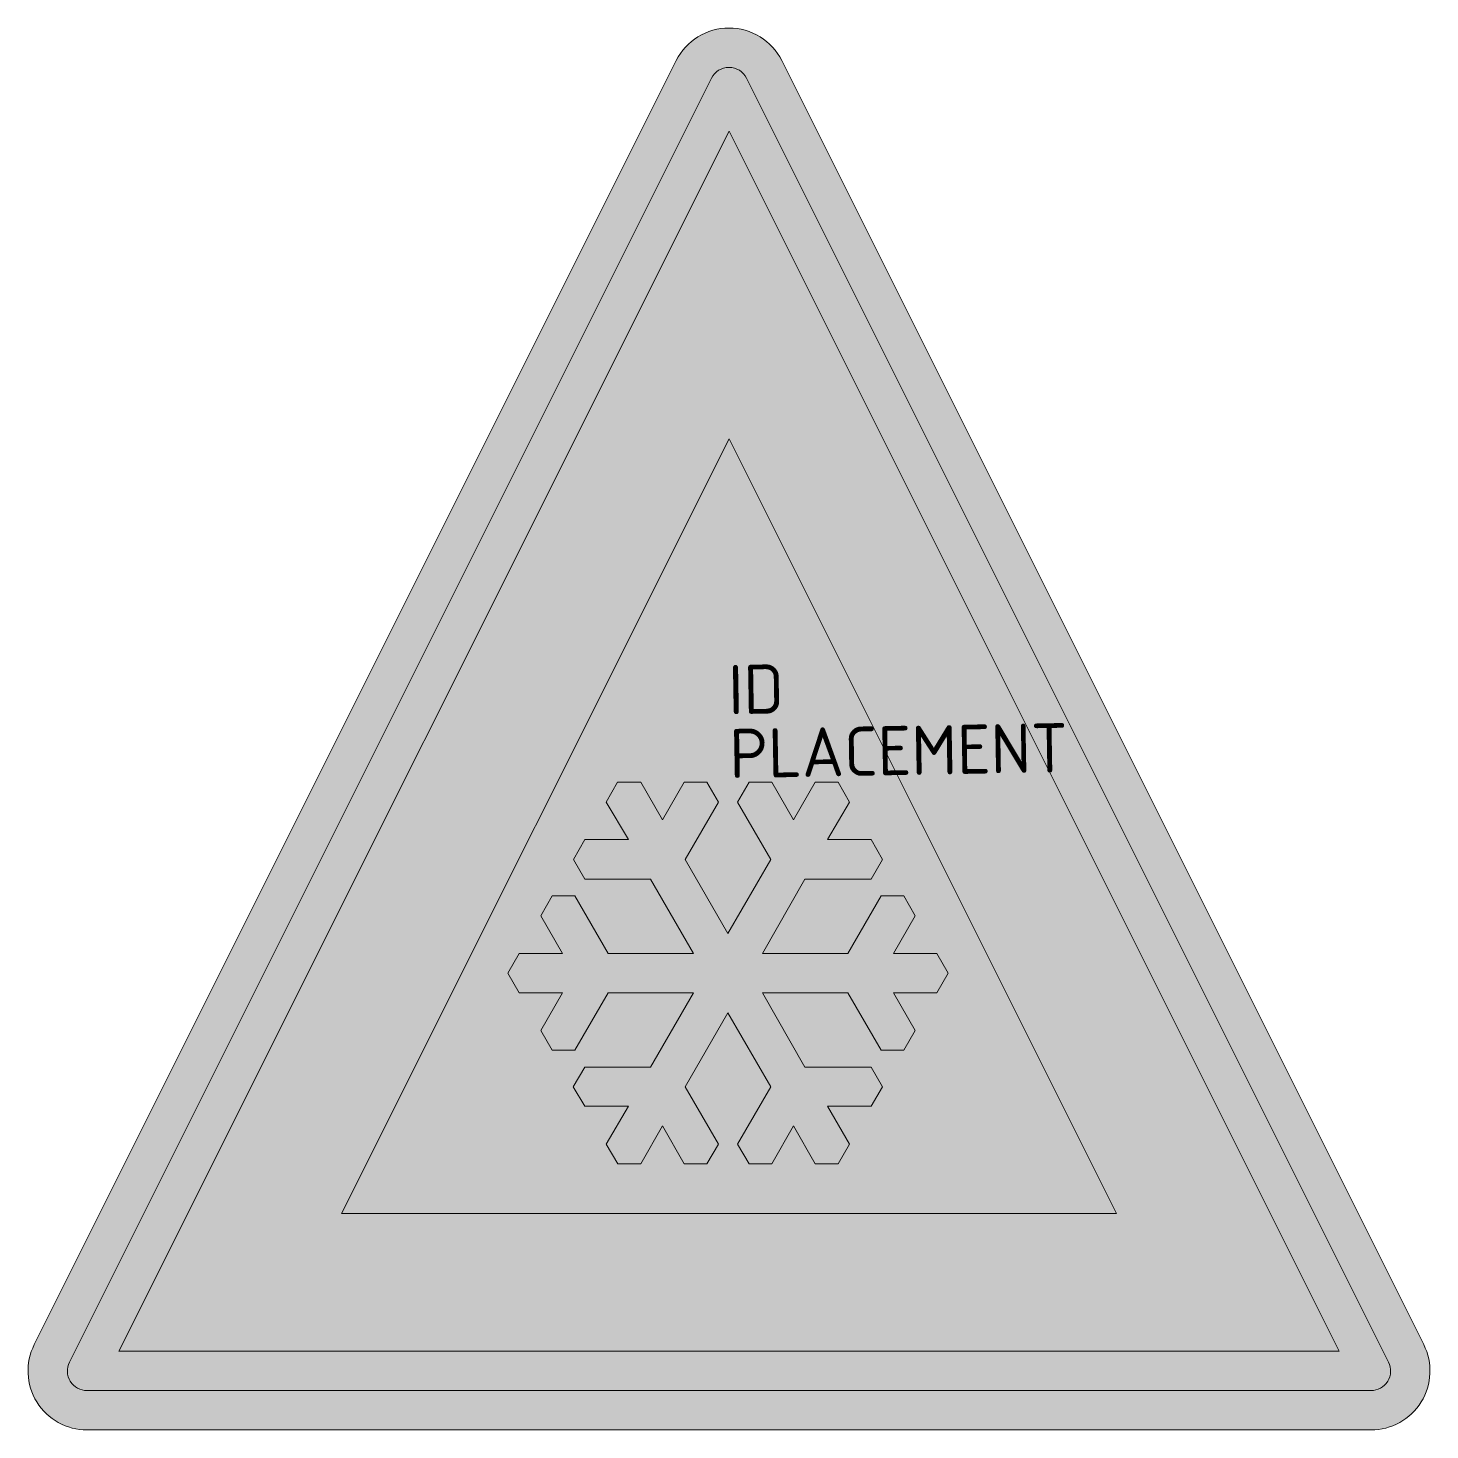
# Model space of a CAD drawing. Extents: x -3.56 to 3.56, y -3.56 to 3.56.
import ezdxf
from ezdxf.enums import TextEntityAlignment as Align

# ---------------------------------------------------------------- set-up
doc = ezdxf.new("R2010")
doc.units = 0
doc.styles.add('NLCS-ISO', font='NLCS-ISO.ttf', dxfattribs={"height": 0.25})

msp = doc.modelspace()

# ---------------------------------------------------------------- hatches: boundary and pattern name
at = {"true_color": 0xbb1e10}
h = msp.add_hatch(color=22, dxfattribs=at)
h.dxf.hatch_style = 1
h.paths.add_polyline_path([(0, -3.3646), (-3.2646, -3.3646, -0.557537), (-3.354, -3.2199), (-0.0894, 3.3093, -0.284079), (0, 3.3646), (0, 3.5646, 0.284079), (-0.2683, 3.3988), (-3.5329, -3.1304, 0.557537), (-3.2646, -3.5646), (0, -3.5646)])
h = msp.add_hatch(color=22, dxfattribs=at)
h.dxf.hatch_style = 1
h.paths.add_polyline_path([(3.5329, -3.1304), (0.2683, 3.3988, 0.284079), (0, 3.5646), (0, 3.3646, -0.284079), (0.0894, 3.3093), (3.354, -3.2199, -0.557537), (3.2646, -3.3646), (0, -3.3646), (0, -3.5646), (3.2646, -3.5646, 0.557537)])
at = {"true_color": 0xf1f0ea}
h = msp.add_hatch(color=7, dxfattribs=at)
h.dxf.hatch_style = 1
h.paths.add_polyline_path([(0, 3.041), (0, 3.3646, 0.284079), (-0.0894, 3.3093), (-3.354, -3.2199, 0.557537), (-3.2646, -3.3646), (0, -3.3646), (0, -3.1646), (-3.1028, -3.1646)])
h = msp.add_hatch(color=7, dxfattribs=at)
h.dxf.hatch_style = 1
h.paths.add_polyline_path([(0.0894, 3.3093, 0.284079), (0, 3.3646), (0, 3.041), (3.1028, -3.1646), (0, -3.1646), (0, -3.3646), (3.2646, -3.3646, 0.557537), (3.354, -3.2199)])
at = {"true_color": 0xbb1e10}
h = msp.add_hatch(color=22, dxfattribs=at)
h.dxf.hatch_style = 1
h.paths.add_polyline_path([(0, 3.041), (-3.1028, -3.1646), (0, -3.1646), (0, -2.4646), (-1.9702, -2.4646), (0, 1.4757)], flags=17)
h = msp.add_hatch(color=22, dxfattribs=at)
h.dxf.hatch_style = 1
h.paths.add_polyline_path([(0, 3.041), (0, 1.4757), (1.9702, -2.4646), (0, -2.4646), (0, -3.1646), (3.1028, -3.1646)], flags=17)
at = {"true_color": 0xf1f0ea}
h = msp.add_hatch(color=7, dxfattribs=at)
h.dxf.hatch_style = 1
h.paths.add_polyline_path([(0, 1.4757), (-1.9702, -2.4646), (1.9702, -2.4646)])
h.paths.add_polyline_path([(-0.899, -1.6337), (-0.9568, -1.5331), (-0.8461, -1.342), (-1.0674, -1.342), (-1.1253, -1.2414), (-1.0674, -1.1408), (-0.8461, -1.1408), (-0.9568, -0.9497), (-0.899, -0.8491), (-0.7833, -0.8491), (-0.6148, -1.1408), (-0.1798, -1.1408), (-0.3986, -0.7636), (-0.733, -0.7636), (-0.7908, -0.6631), (-0.733, -0.5625), (-0.5117, -0.5625), (-0.6249, -0.3714), (-0.567, -0.2708), (-0.4488, -0.2708), (-0.3382, -0.4619), (-0.2276, -0.2708), (-0.1119, -0.2708), (-0.0541, -0.3714), (-0.2225, -0.6631), (-0.0063, -1.0402), (0.2125, -0.6631), (0.044, -0.3714), (0.1018, -0.2708), (0.2175, -0.2708), (0.3282, -0.4619), (0.4388, -0.2708), (0.5545, -0.2708), (0.6123, -0.3714), (0.5017, -0.5625), (0.7229, -0.5625), (0.7808, -0.6631), (0.7229, -0.7636), (0.386, -0.7636), (0.1697, -1.1408), (0.6048, -1.1408), (0.7732, -0.8491), (0.8889, -0.8491), (0.9467, -0.9497), (0.8361, -1.1408), (1.0574, -1.1408), (1.1152, -1.2414), (1.0574, -1.342), (0.8361, -1.342), (0.9467, -1.5331), (0.8889, -1.6337), (0.7732, -1.6337), (0.6048, -1.342), (0.1697, -1.342), (0.386, -1.7192), (0.7229, -1.7192), (0.7808, -1.8198), (0.7229, -1.9178), (0.5017, -1.9178), (0.6123, -2.1114), (0.5545, -2.212), (0.4388, -2.212), (0.3282, -2.0184), (0.2175, -2.212), (0.1018, -2.212), (0.044, -2.1114), (0.2125, -1.8198), (-0.0063, -1.4426), (-0.2225, -1.8198), (-0.0541, -2.1114), (-0.1119, -2.212), (-0.2276, -2.212), (-0.3382, -2.0184), (-0.4488, -2.212), (-0.5645, -2.212), (-0.6249, -2.1114), (-0.5117, -1.9178), (-0.733, -1.9178), (-0.7933, -1.8198), (-0.733, -1.7192), (-0.3986, -1.7192), (-0.1798, -1.342), (-0.6148, -1.342), (-0.7833, -1.6337)], flags=16)
at = {"true_color": 0x2a292a}
h = msp.add_hatch(color=250, dxfattribs=at)
h.dxf.hatch_style = 1
h.paths.add_polyline_path([(1.0574, -1.1408), (0.8361, -1.1408), (0.9467, -0.9497), (0.8889, -0.8491), (0.7732, -0.8491), (0.6048, -1.1408), (0.1697, -1.1408), (0.386, -0.7636), (0.7229, -0.7636), (0.7808, -0.6631), (0.7229, -0.5625), (0.5017, -0.5625), (0.6123, -0.3714), (0.5545, -0.2708), (0.4388, -0.2708), (0.3282, -0.4619), (0.2175, -0.2708), (0.1018, -0.2708), (0.044, -0.3714), (0.2125, -0.6631), (-0.0063, -1.0402), (-0.2225, -0.6631), (-0.0541, -0.3714), (-0.1119, -0.2708), (-0.2276, -0.2708), (-0.3382, -0.4619), (-0.4488, -0.2708), (-0.567, -0.2708), (-0.6249, -0.3714), (-0.5117, -0.5625), (-0.733, -0.5625), (-0.7908, -0.6631), (-0.733, -0.7636), (-0.3986, -0.7636), (-0.1798, -1.1408), (-0.6148, -1.1408), (-0.7833, -0.8491), (-0.899, -0.8491), (-0.9568, -0.9497), (-0.8461, -1.1408), (-1.0674, -1.1408), (-1.1253, -1.2414), (-1.0674, -1.342), (-0.8461, -1.342), (-0.9568, -1.5331), (-0.899, -1.6337), (-0.7833, -1.6337), (-0.6148, -1.342), (-0.1798, -1.342), (-0.3986, -1.7192), (-0.733, -1.7192), (-0.7933, -1.8198), (-0.733, -1.9178), (-0.5117, -1.9178), (-0.6249, -2.1114), (-0.5645, -2.212), (-0.4488, -2.212), (-0.3382, -2.0184), (-0.2276, -2.212), (-0.1119, -2.212), (-0.0541, -2.1114), (-0.2225, -1.8198), (-0.0063, -1.4426), (0.2125, -1.8198), (0.044, -2.1114), (0.1018, -2.212), (0.2175, -2.212), (0.3282, -2.0184), (0.4388, -2.212), (0.5545, -2.212), (0.6123, -2.1114), (0.5017, -1.9178), (0.7229, -1.9178), (0.7808, -1.8198), (0.7229, -1.7192), (0.386, -1.7192), (0.1697, -1.342), (0.6048, -1.342), (0.7732, -1.6337), (0.8889, -1.6337), (0.9467, -1.5331), (0.8361, -1.342), (1.0574, -1.342), (1.1152, -1.2414)])

# ---------------------------------------------------------------- linework, layer by layer
at = {"color": 22, "lineweight": 0, "true_color": 0xbb1e10}
msp.add_lwpolyline([(3.5329, -3.1304), (0.2683, 3.3988, 0.618034), (-0.2683, 3.3988), (-3.5329, -3.1304, 0.557537), (-3.2646, -3.5646), (3.2646, -3.5646, 0.557537)], format="xyb", close=True, dxfattribs=at)
at = {"color": 7, "lineweight": 0, "true_color": 0xf1f0ea}
msp.add_lwpolyline([(3.354, -3.2199), (0.0894, 3.3093, 0.618034), (-0.0894, 3.3093), (-3.354, -3.2199, 0.557537), (-3.2646, -3.3646), (3.2646, -3.3646, 0.557537)], format="xyb", close=True, dxfattribs=at)
for points in [[(3.1028, -3.1646), (0, 3.041), (-3.1028, -3.1646)], [(1.9702, -2.4646), (0, 1.4757), (-1.9702, -2.4646)]]:
    msp.add_lwpolyline(points, close=True, dxfattribs=at)
msp.add_lwpolyline([(1.1152, -1.2414), (1.0574, -1.1408), (0.8361, -1.1408), (0.9467, -0.9497), (0.8889, -0.8491), (0.7732, -0.8491), (0.6048, -1.1408), (0.1697, -1.1408), (0.386, -0.7636), (0.7229, -0.7636), (0.7808, -0.6631), (0.7229, -0.5625), (0.5017, -0.5625), (0.6123, -0.3714), (0.5545, -0.2708), (0.4388, -0.2708), (0.3282, -0.4619), (0.2175, -0.2708), (0.1018, -0.2708), (0.044, -0.3714), (0.2125, -0.6631), (-0.0063, -1.0402), (-0.2225, -0.6631), (-0.0541, -0.3714), (-0.1119, -0.2708), (-0.2276, -0.2708), (-0.3382, -0.4619), (-0.4488, -0.2708), (-0.567, -0.2708), (-0.6249, -0.3714), (-0.5117, -0.5625), (-0.733, -0.5625), (-0.7908, -0.6631), (-0.733, -0.7636), (-0.3986, -0.7636), (-0.1798, -1.1408), (-0.6148, -1.1408), (-0.7833, -0.8491), (-0.899, -0.8491), (-0.9568, -0.9497), (-0.8461, -1.1408), (-1.0674, -1.1408), (-1.1253, -1.2414), (-1.0674, -1.342), (-0.8461, -1.342), (-0.9568, -1.5331), (-0.899, -1.6337), (-0.7833, -1.6337), (-0.6148, -1.342), (-0.1798, -1.342), (-0.3986, -1.7192), (-0.733, -1.7192), (-0.7933, -1.8198), (-0.733, -1.9178), (-0.5117, -1.9178), (-0.6249, -2.1114), (-0.5645, -2.212), (-0.4488, -2.212), (-0.3382, -2.0184), (-0.2276, -2.212), (-0.1119, -2.212), (-0.0541, -2.1114), (-0.2225, -1.8198), (-0.0063, -1.4426), (0.2125, -1.8198), (0.044, -2.1114), (0.1018, -2.212), (0.2175, -2.212), (0.3282, -2.0184), (0.4388, -2.212), (0.5545, -2.212), (0.6123, -2.1114), (0.5017, -1.9178), (0.7229, -1.9178), (0.7808, -1.8198), (0.7229, -1.7192), (0.386, -1.7192), (0.1697, -1.342), (0.6048, -1.342), (0.7732, -1.6337), (0.8889, -1.6337), (0.9467, -1.5331), (0.8361, -1.342), (1.0574, -1.342), (1.1152, -1.2414)], dxfattribs=at)

# ---------------------------------------------------------------- texts
at = {"style": 'NLCS-ISO'}
msp.add_attdef('ID', text='', height=0.25, rotation=1, dxfattribs=at).set_placement((0, 0), align=Align.BOTTOM_LEFT)
msp.add_attdef('PLACEMENT', text='', height=0.25, rotation=1, dxfattribs=at).set_placement((0, 0), align=Align.TOP_LEFT)

doc.saveas('drawing.dxf')
